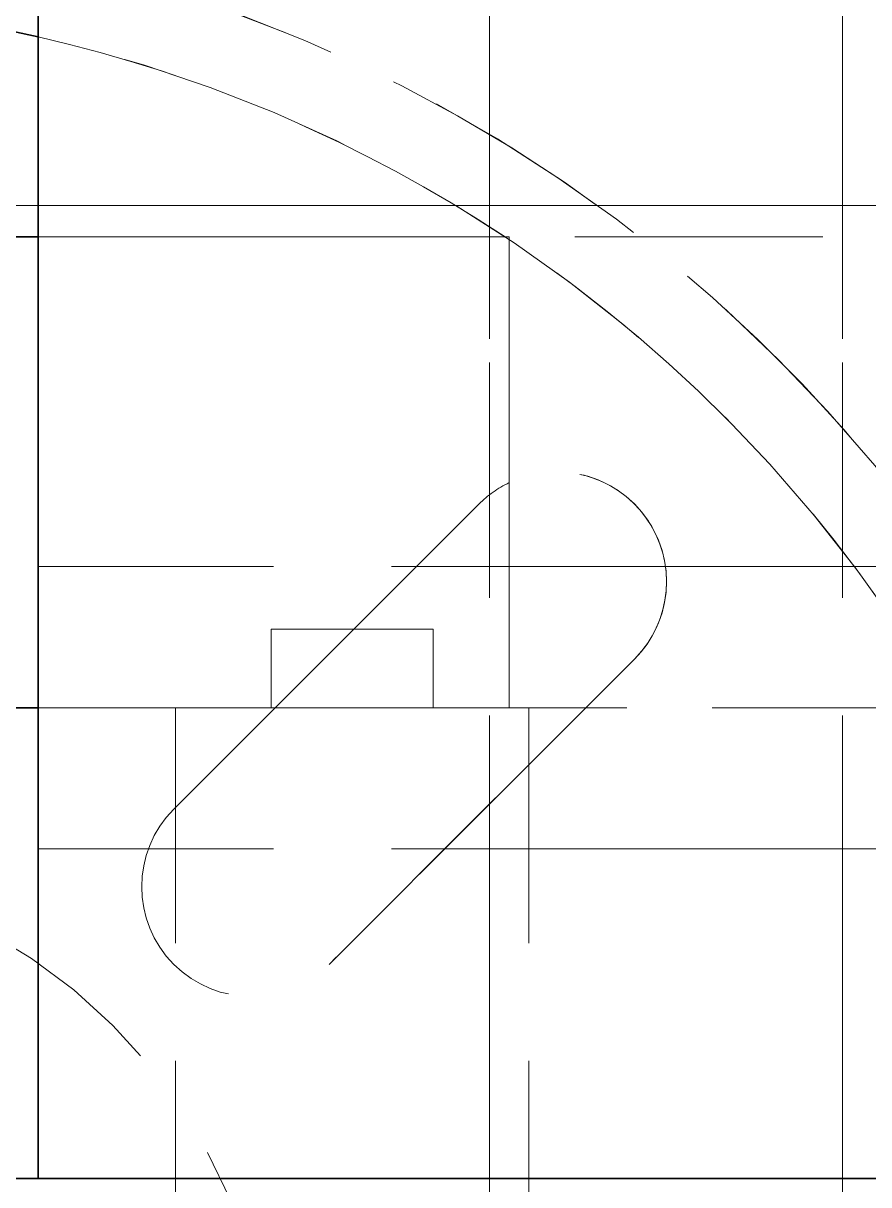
# Model space of a CAD drawing. Header units: millimetres. Extents: x 2054 to 12135, y -1469 to 564.
# Drawn here: x 9389.56 to 9400.33, y 176.07 to 190.87 of the extents above; entities that cross this region are included whole.
import ezdxf

# ---------------------------------------------------------------- set-up
doc = ezdxf.new("R2010")
doc.units = ezdxf.units.MM
doc.linetypes.add('HIDDEN_ISO', pattern=[4.5, 3, -1.5])
doc.layers.add('2D-HIDDEN', color=8, linetype='HIDDEN_ISO', lineweight=18)
doc.layers.add('2D-VISIBLE', color=7, linetype='Continuous', lineweight=35)

msp = doc.modelspace()

# ---------------------------------------------------------------- linework, layer by layer
at = {"layer": '2D-HIDDEN'}
for p, q in [((9389.75, 176.15), (9389.75, 198.85)), ((9389.75, 176.15), (9389.75, 198.85)), ((9389.75, 176.15), (9389.75, 198.85)), ((9395.5, 198.85), (9395.5, 183.95)), ((9395.5, 198.85), (9395.5, 183.95)), ((9395.5, 198.85), (9395.5, 183.95)), ((9395.5, 198.85), (9395.5, 183.95)), ((9400, 198.85), (9400, 183.95)), ((9400, 198.85), (9400, 183.95)), ((9400, 198.85), (9400, 183.95)), ((9400, 198.85), (9400, 183.95)), ((9395.5, 191.05), (9395.5, 176.15)), ((9395.5, 191.05), (9395.5, 176.15)), ((9395.5, 191.05), (9395.5, 176.15)), ((9395.5, 191.05), (9395.5, 176.15)), ((9400, 191.05), (9400, 176.15)), ((9400, 191.05), (9400, 176.15)), ((9400, 191.05), (9400, 176.15)), ((9400, 191.05), (9400, 176.15)), ((9435.15, 188.55), (9369.35, 188.55)), ((9405.75, 188.55), (9374.622, 188.55)), ((9369.75, 188.15), (9434.75, 188.15)), ((9374.088, 188.15), (9405.75, 188.15)), ((9395.7, 188.15), (9385.75, 188.15)), ((9389.75, 188.15), (9395.75, 188.15)), ((9395.7, 188.15), (9395.75, 188.15)), ((9395.75, 188.117), (9395.75, 188.15)), ((9395.75, 182.15), (9395.75, 188.15)), ((9395.75, 185.018), (9395.75, 188.117)), ((9395.75, 182.15), (9395.75, 185.018)), ((9395.367, 184.747), (9391.478, 180.857)), ((9391.478, 180.857), (9395.367, 184.747)), ((9389.75, 183.95), (9389.75, 180.35)), ((9389.75, 183.95), (9389.75, 180.35)), ((9389.75, 183.95), (9389.75, 180.35)), ((9389.75, 183.95), (9389.75, 180.35)), ((9389.75, 183.95), (9405.75, 183.95)), ((9389.75, 183.95), (9405.75, 183.95)), ((9389.75, 183.95), (9405.75, 183.95)), ((9389.75, 183.95), (9405.75, 183.95)), ((9389.75, 183.95), (9389.75, 180.35)), ((9389.75, 183.95), (9389.75, 180.35)), ((9389.75, 183.95), (9389.75, 180.35)), ((9389.75, 183.95), (9389.75, 180.35)), ((9389.75, 183.95), (9405.75, 183.95)), ((9389.75, 183.95), (9405.75, 183.95)), ((9389.75, 183.95), (9405.75, 183.95)), ((9389.75, 183.95), (9405.75, 183.95)), ((9392.719, 183.15), (9392.719, 182.15)), ((9394.781, 183.15), (9392.719, 183.15)), ((9394.781, 183.15), (9394.781, 182.15)), ((9393.457, 178.878), (9397.347, 182.767)), ((9397.347, 182.767), (9396.73, 182.15)), ((9385.75, 182.15), (9392.719, 182.15)), ((9389.75, 182.15), (9405.75, 182.15)), ((9391.5, 182.15), (9391.5, 176.15)), ((9396.73, 182.15), (9393.457, 178.878)), ((9394.781, 182.15), (9395.75, 182.15)), ((9396.73, 182.15), (9395.75, 182.15)), ((9396, 182.15), (9396, 176.15)), ((9401.338, 182.15), (9396.73, 182.15)), ((9389.75, 180.35), (9405.75, 180.35)), ((9389.75, 180.35), (9405.75, 180.35)), ((9389.75, 180.35), (9405.75, 180.35)), ((9389.75, 180.35), (9405.75, 180.35)), ((9389.75, 180.35), (9405.75, 180.35)), ((9389.75, 180.35), (9405.75, 180.35)), ((9389.75, 180.35), (9405.75, 180.35)), ((9389.75, 180.35), (9405.75, 180.35)), ((9395.5, 180.35), (9395.5, 176.15)), ((9395.5, 180.35), (9395.5, 176.15)), ((9395.5, 180.35), (9395.5, 176.15)), ((9395.5, 180.35), (9395.5, 176.15)), ((9400, 180.35), (9400, 176.15)), ((9400, 180.35), (9400, 176.15)), ((9400, 180.35), (9400, 176.15)), ((9400, 180.35), (9400, 176.15)), ((9385.75, 176.15), (9632.75, 176.15)), ((9385.75, 176.15), (9413.75, 176.15)), ((9403.498, 176.15), (9388.396, 176.15)), ((9389.75, 176.15), (9405.75, 176.15)), ((9389.75, 176.15), (9405.75, 176.15)), ((9389.75, 176.15), (9405.75, 176.15)), ((9389.75, 176.15), (9405.75, 176.15)), ((9391.5, 176.15), (9391.5, 170.15)), ((9391.5, 176.15), (9391.5, 170.15)), ((9395.5, 176.15), (9395.5, 170.15)), ((9395.5, 176.15), (9395.5, 170.15)), ((9395.5, 176.15), (9395.5, 170.15)), ((9395.5, 176.15), (9395.5, 170.15)), ((9396, 176.15), (9396, 170.15)), ((9396, 176.15), (9396, 170.15)), ((9400, 176.15), (9400, 170.15)), ((9400, 176.15), (9400, 170.15)), ((9400, 176.15), (9400, 170.15)), ((9400, 176.15), (9400, 170.15))]:
    msp.add_line(p, q, dxfattribs=at)
for points in [[(9397.75, 183.95), (9397.68, 183.95), (9397.609, 183.95), (9397.539, 183.95), (9397.469, 183.95), (9397.398, 183.95), (9397.328, 183.95), (9397.258, 183.95), (9397.188, 183.95), (9397.117, 183.95), (9397.047, 183.95), (9396.977, 183.95), (9396.906, 183.95), (9396.836, 183.95), (9396.766, 183.95), (9396.695, 183.95), (9396.625, 183.95), (9396.555, 183.95), (9396.484, 183.95), (9396.414, 183.95), (9396.344, 183.95), (9396.273, 183.95), (9396.203, 183.95), (9396.133, 183.95), (9396.062, 183.95), (9395.992, 183.95), (9395.922, 183.95), (9395.852, 183.95), (9395.781, 183.95), (9395.711, 183.95), (9395.641, 183.95), (9395.57, 183.95), (9395.5, 183.95)], [(9395.5, 183.95), (9395.641, 183.95), (9395.781, 183.95), (9395.922, 183.95), (9396.062, 183.95), (9396.203, 183.95), (9396.344, 183.95), (9396.484, 183.95), (9396.625, 183.95), (9396.766, 183.95), (9396.906, 183.95), (9397.047, 183.95), (9397.188, 183.95), (9397.328, 183.95), (9397.469, 183.95), (9397.609, 183.95), (9397.75, 183.95), (9397.891, 183.95), (9398.031, 183.95), (9398.172, 183.95), (9398.312, 183.95), (9398.453, 183.95), (9398.594, 183.95), (9398.734, 183.95), (9398.875, 183.95), (9399.016, 183.95), (9399.156, 183.95), (9399.297, 183.95), (9399.438, 183.95), (9399.578, 183.95), (9399.719, 183.95), (9399.859, 183.95), (9400, 183.95)], [(9397.75, 183.95), (9397.68, 183.95), (9397.609, 183.95), (9397.539, 183.95), (9397.469, 183.95), (9397.398, 183.95), (9397.328, 183.95), (9397.258, 183.95), (9397.188, 183.95), (9397.117, 183.95), (9397.047, 183.95), (9396.977, 183.95), (9396.906, 183.95), (9396.836, 183.95), (9396.766, 183.95), (9396.695, 183.95), (9396.625, 183.95), (9396.555, 183.95), (9396.484, 183.95), (9396.414, 183.95), (9396.344, 183.95), (9396.273, 183.95), (9396.203, 183.95), (9396.133, 183.95), (9396.062, 183.95), (9395.992, 183.95), (9395.922, 183.95), (9395.852, 183.95), (9395.781, 183.95), (9395.711, 183.95), (9395.641, 183.95), (9395.57, 183.95), (9395.5, 183.95)], [(9395.5, 183.95), (9395.641, 183.95), (9395.781, 183.95), (9395.922, 183.95), (9396.062, 183.95), (9396.203, 183.95), (9396.344, 183.95), (9396.484, 183.95), (9396.625, 183.95), (9396.766, 183.95), (9396.906, 183.95), (9397.047, 183.95), (9397.188, 183.95), (9397.328, 183.95), (9397.469, 183.95), (9397.609, 183.95), (9397.75, 183.95), (9397.891, 183.95), (9398.031, 183.95), (9398.172, 183.95), (9398.312, 183.95), (9398.453, 183.95), (9398.594, 183.95), (9398.734, 183.95), (9398.875, 183.95), (9399.016, 183.95), (9399.156, 183.95), (9399.297, 183.95), (9399.438, 183.95), (9399.578, 183.95), (9399.719, 183.95), (9399.859, 183.95), (9400, 183.95)], [(9397.75, 183.95), (9397.68, 183.95), (9397.609, 183.95), (9397.539, 183.95), (9397.469, 183.95), (9397.398, 183.95), (9397.328, 183.95), (9397.258, 183.95), (9397.188, 183.95), (9397.117, 183.95), (9397.047, 183.95), (9396.977, 183.95), (9396.906, 183.95), (9396.836, 183.95), (9396.766, 183.95), (9396.695, 183.95), (9396.625, 183.95), (9396.555, 183.95), (9396.484, 183.95), (9396.414, 183.95), (9396.344, 183.95), (9396.273, 183.95), (9396.203, 183.95), (9396.133, 183.95), (9396.062, 183.95), (9395.992, 183.95), (9395.922, 183.95), (9395.852, 183.95), (9395.781, 183.95), (9395.711, 183.95), (9395.641, 183.95), (9395.57, 183.95), (9395.5, 183.95)], [(9395.5, 183.95), (9395.641, 183.95), (9395.781, 183.95), (9395.922, 183.95), (9396.062, 183.95), (9396.203, 183.95), (9396.344, 183.95), (9396.484, 183.95), (9396.625, 183.95), (9396.766, 183.95), (9396.906, 183.95), (9397.047, 183.95), (9397.188, 183.95), (9397.328, 183.95), (9397.469, 183.95), (9397.609, 183.95), (9397.75, 183.95), (9397.891, 183.95), (9398.031, 183.95), (9398.172, 183.95), (9398.312, 183.95), (9398.453, 183.95), (9398.594, 183.95), (9398.734, 183.95), (9398.875, 183.95), (9399.016, 183.95), (9399.156, 183.95), (9399.297, 183.95), (9399.438, 183.95), (9399.578, 183.95), (9399.719, 183.95), (9399.859, 183.95), (9400, 183.95)], [(9397.75, 183.95), (9397.68, 183.95), (9397.609, 183.95), (9397.539, 183.95), (9397.469, 183.95), (9397.398, 183.95), (9397.328, 183.95), (9397.258, 183.95), (9397.188, 183.95), (9397.117, 183.95), (9397.047, 183.95), (9396.977, 183.95), (9396.906, 183.95), (9396.836, 183.95), (9396.766, 183.95), (9396.695, 183.95), (9396.625, 183.95), (9396.555, 183.95), (9396.484, 183.95), (9396.414, 183.95), (9396.344, 183.95), (9396.273, 183.95), (9396.203, 183.95), (9396.133, 183.95), (9396.062, 183.95), (9395.992, 183.95), (9395.922, 183.95), (9395.852, 183.95), (9395.781, 183.95), (9395.711, 183.95), (9395.641, 183.95), (9395.57, 183.95), (9395.5, 183.95)], [(9395.5, 183.95), (9395.641, 183.95), (9395.781, 183.95), (9395.922, 183.95), (9396.062, 183.95), (9396.203, 183.95), (9396.344, 183.95), (9396.484, 183.95), (9396.625, 183.95), (9396.766, 183.95), (9396.906, 183.95), (9397.047, 183.95), (9397.188, 183.95), (9397.328, 183.95), (9397.469, 183.95), (9397.609, 183.95), (9397.75, 183.95), (9397.891, 183.95), (9398.031, 183.95), (9398.172, 183.95), (9398.312, 183.95), (9398.453, 183.95), (9398.594, 183.95), (9398.734, 183.95), (9398.875, 183.95), (9399.016, 183.95), (9399.156, 183.95), (9399.297, 183.95), (9399.438, 183.95), (9399.578, 183.95), (9399.719, 183.95), (9399.859, 183.95), (9400, 183.95)], [(9400, 183.95), (9399.93, 183.95), (9399.859, 183.95), (9399.789, 183.95), (9399.719, 183.95), (9399.648, 183.95), (9399.578, 183.95), (9399.508, 183.95), (9399.438, 183.95), (9399.367, 183.95), (9399.297, 183.95), (9399.227, 183.95), (9399.156, 183.95), (9399.086, 183.95), (9399.016, 183.95), (9398.945, 183.95), (9398.875, 183.95), (9398.805, 183.95), (9398.734, 183.95), (9398.664, 183.95), (9398.594, 183.95), (9398.523, 183.95), (9398.453, 183.95), (9398.383, 183.95), (9398.312, 183.95), (9398.242, 183.95), (9398.172, 183.95), (9398.102, 183.95), (9398.031, 183.95), (9397.961, 183.95), (9397.891, 183.95), (9397.82, 183.95), (9397.75, 183.95)], [(9400, 183.95), (9399.93, 183.95), (9399.859, 183.95), (9399.789, 183.95), (9399.719, 183.95), (9399.648, 183.95), (9399.578, 183.95), (9399.508, 183.95), (9399.438, 183.95), (9399.367, 183.95), (9399.297, 183.95), (9399.227, 183.95), (9399.156, 183.95), (9399.086, 183.95), (9399.016, 183.95), (9398.945, 183.95), (9398.875, 183.95), (9398.805, 183.95), (9398.734, 183.95), (9398.664, 183.95), (9398.594, 183.95), (9398.523, 183.95), (9398.453, 183.95), (9398.383, 183.95), (9398.312, 183.95), (9398.242, 183.95), (9398.172, 183.95), (9398.102, 183.95), (9398.031, 183.95), (9397.961, 183.95), (9397.891, 183.95), (9397.82, 183.95), (9397.75, 183.95)], [(9400, 183.95), (9399.93, 183.95), (9399.859, 183.95), (9399.789, 183.95), (9399.719, 183.95), (9399.648, 183.95), (9399.578, 183.95), (9399.508, 183.95), (9399.438, 183.95), (9399.367, 183.95), (9399.297, 183.95), (9399.227, 183.95), (9399.156, 183.95), (9399.086, 183.95), (9399.016, 183.95), (9398.945, 183.95), (9398.875, 183.95), (9398.805, 183.95), (9398.734, 183.95), (9398.664, 183.95), (9398.594, 183.95), (9398.523, 183.95), (9398.453, 183.95), (9398.383, 183.95), (9398.312, 183.95), (9398.242, 183.95), (9398.172, 183.95), (9398.102, 183.95), (9398.031, 183.95), (9397.961, 183.95), (9397.891, 183.95), (9397.82, 183.95), (9397.75, 183.95)], [(9400, 183.95), (9399.93, 183.95), (9399.859, 183.95), (9399.789, 183.95), (9399.719, 183.95), (9399.648, 183.95), (9399.578, 183.95), (9399.508, 183.95), (9399.438, 183.95), (9399.367, 183.95), (9399.297, 183.95), (9399.227, 183.95), (9399.156, 183.95), (9399.086, 183.95), (9399.016, 183.95), (9398.945, 183.95), (9398.875, 183.95), (9398.805, 183.95), (9398.734, 183.95), (9398.664, 183.95), (9398.594, 183.95), (9398.523, 183.95), (9398.453, 183.95), (9398.383, 183.95), (9398.312, 183.95), (9398.242, 183.95), (9398.172, 183.95), (9398.102, 183.95), (9398.031, 183.95), (9397.961, 183.95), (9397.891, 183.95), (9397.82, 183.95), (9397.75, 183.95)], [(9392.719, 183.15), (9392.751, 183.15), (9392.784, 183.15), (9392.816, 183.15), (9392.848, 183.15), (9392.88, 183.15), (9392.912, 183.15), (9392.945, 183.15), (9392.977, 183.15), (9393.009, 183.15), (9393.041, 183.15), (9393.074, 183.15), (9393.106, 183.15), (9393.138, 183.15), (9393.17, 183.15), (9393.202, 183.15), (9393.235, 183.15), (9393.267, 183.15), (9393.299, 183.15), (9393.331, 183.15), (9393.363, 183.15), (9393.396, 183.15), (9393.428, 183.15), (9393.46, 183.15), (9393.492, 183.15), (9393.525, 183.15), (9393.557, 183.15), (9393.589, 183.15), (9393.621, 183.15), (9393.653, 183.15), (9393.686, 183.15), (9393.718, 183.15), (9393.75, 183.15)], [(9393.75, 183.15), (9393.782, 183.15), (9393.814, 183.15), (9393.847, 183.15), (9393.879, 183.15), (9393.911, 183.15), (9393.943, 183.15), (9393.975, 183.15), (9394.008, 183.15), (9394.04, 183.15), (9394.072, 183.15), (9394.104, 183.15), (9394.137, 183.15), (9394.169, 183.15), (9394.201, 183.15), (9394.233, 183.15), (9394.265, 183.15), (9394.298, 183.15), (9394.33, 183.15), (9394.362, 183.15), (9394.394, 183.15), (9394.426, 183.15), (9394.459, 183.15), (9394.491, 183.15), (9394.523, 183.15), (9394.555, 183.15), (9394.588, 183.15), (9394.62, 183.15), (9394.652, 183.15), (9394.684, 183.15), (9394.716, 183.15), (9394.749, 183.15), (9394.781, 183.15)], [(9392.719, 182.15), (9392.681, 182.15), (9392.643, 182.15), (9392.605, 182.15), (9392.567, 182.15), (9392.529, 182.15), (9392.491, 182.15), (9392.453, 182.15), (9392.414, 182.15), (9392.376, 182.15), (9392.338, 182.15), (9392.3, 182.15), (9392.262, 182.15), (9392.224, 182.15), (9392.186, 182.15), (9392.148, 182.15), (9392.11, 182.15), (9392.072, 182.15), (9392.033, 182.15), (9391.995, 182.15), (9391.957, 182.15), (9391.919, 182.15), (9391.881, 182.15), (9391.843, 182.15), (9391.805, 182.15), (9391.767, 182.15), (9391.729, 182.15), (9391.691, 182.15), (9391.652, 182.15), (9391.614, 182.15), (9391.576, 182.15), (9391.538, 182.15), (9391.5, 182.15)], [(9391.5, 182.15), (9391.641, 182.15), (9391.781, 182.15), (9391.922, 182.15), (9392.062, 182.15), (9392.203, 182.15), (9392.344, 182.15), (9392.484, 182.15), (9392.625, 182.15), (9392.766, 182.15), (9392.906, 182.15), (9393.047, 182.15), (9393.188, 182.15), (9393.328, 182.15), (9393.469, 182.15), (9393.609, 182.15), (9393.75, 182.15), (9393.891, 182.15), (9394.031, 182.15), (9394.172, 182.15), (9394.312, 182.15), (9394.453, 182.15), (9394.594, 182.15), (9394.734, 182.15), (9394.875, 182.15), (9395.016, 182.15), (9395.156, 182.15), (9395.297, 182.15), (9395.438, 182.15), (9395.578, 182.15), (9395.719, 182.15), (9395.859, 182.15), (9396, 182.15)], [(9396, 182.15), (9395.962, 182.15), (9395.924, 182.15), (9395.886, 182.15), (9395.848, 182.15), (9395.809, 182.15), (9395.771, 182.15), (9395.733, 182.15), (9395.695, 182.15), (9395.657, 182.15), (9395.619, 182.15), (9395.581, 182.15), (9395.543, 182.15), (9395.505, 182.15), (9395.467, 182.15), (9395.428, 182.15), (9395.39, 182.15), (9395.352, 182.15), (9395.314, 182.15), (9395.276, 182.15), (9395.238, 182.15), (9395.2, 182.15), (9395.162, 182.15), (9395.124, 182.15), (9395.086, 182.15), (9395.047, 182.15), (9395.009, 182.15), (9394.971, 182.15), (9394.933, 182.15), (9394.895, 182.15), (9394.857, 182.15), (9394.819, 182.15), (9394.781, 182.15)], [(9397.75, 180.35), (9397.68, 180.35), (9397.609, 180.35), (9397.539, 180.35), (9397.469, 180.35), (9397.398, 180.35), (9397.328, 180.35), (9397.258, 180.35), (9397.188, 180.35), (9397.117, 180.35), (9397.047, 180.35), (9396.977, 180.35), (9396.906, 180.35), (9396.836, 180.35), (9396.766, 180.35), (9396.695, 180.35), (9396.625, 180.35), (9396.555, 180.35), (9396.484, 180.35), (9396.414, 180.35), (9396.344, 180.35), (9396.273, 180.35), (9396.203, 180.35), (9396.133, 180.35), (9396.062, 180.35), (9395.992, 180.35), (9395.922, 180.35), (9395.852, 180.35), (9395.781, 180.35), (9395.711, 180.35), (9395.641, 180.35), (9395.57, 180.35), (9395.5, 180.35)], [(9395.5, 180.35), (9395.641, 180.35), (9395.781, 180.35), (9395.922, 180.35), (9396.062, 180.35), (9396.203, 180.35), (9396.344, 180.35), (9396.484, 180.35), (9396.625, 180.35), (9396.766, 180.35), (9396.906, 180.35), (9397.047, 180.35), (9397.188, 180.35), (9397.328, 180.35), (9397.469, 180.35), (9397.609, 180.35), (9397.75, 180.35), (9397.891, 180.35), (9398.031, 180.35), (9398.172, 180.35), (9398.312, 180.35), (9398.453, 180.35), (9398.594, 180.35), (9398.734, 180.35), (9398.875, 180.35), (9399.016, 180.35), (9399.156, 180.35), (9399.297, 180.35), (9399.438, 180.35), (9399.578, 180.35), (9399.719, 180.35), (9399.859, 180.35), (9400, 180.35)], [(9397.75, 180.35), (9397.68, 180.35), (9397.609, 180.35), (9397.539, 180.35), (9397.469, 180.35), (9397.398, 180.35), (9397.328, 180.35), (9397.258, 180.35), (9397.188, 180.35), (9397.117, 180.35), (9397.047, 180.35), (9396.977, 180.35), (9396.906, 180.35), (9396.836, 180.35), (9396.766, 180.35), (9396.695, 180.35), (9396.625, 180.35), (9396.555, 180.35), (9396.484, 180.35), (9396.414, 180.35), (9396.344, 180.35), (9396.273, 180.35), (9396.203, 180.35), (9396.133, 180.35), (9396.062, 180.35), (9395.992, 180.35), (9395.922, 180.35), (9395.852, 180.35), (9395.781, 180.35), (9395.711, 180.35), (9395.641, 180.35), (9395.57, 180.35), (9395.5, 180.35)], [(9395.5, 180.35), (9395.641, 180.35), (9395.781, 180.35), (9395.922, 180.35), (9396.062, 180.35), (9396.203, 180.35), (9396.344, 180.35), (9396.484, 180.35), (9396.625, 180.35), (9396.766, 180.35), (9396.906, 180.35), (9397.047, 180.35), (9397.188, 180.35), (9397.328, 180.35), (9397.469, 180.35), (9397.609, 180.35), (9397.75, 180.35), (9397.891, 180.35), (9398.031, 180.35), (9398.172, 180.35), (9398.312, 180.35), (9398.453, 180.35), (9398.594, 180.35), (9398.734, 180.35), (9398.875, 180.35), (9399.016, 180.35), (9399.156, 180.35), (9399.297, 180.35), (9399.438, 180.35), (9399.578, 180.35), (9399.719, 180.35), (9399.859, 180.35), (9400, 180.35)], [(9397.75, 180.35), (9397.68, 180.35), (9397.609, 180.35), (9397.539, 180.35), (9397.469, 180.35), (9397.398, 180.35), (9397.328, 180.35), (9397.258, 180.35), (9397.188, 180.35), (9397.117, 180.35), (9397.047, 180.35), (9396.977, 180.35), (9396.906, 180.35), (9396.836, 180.35), (9396.766, 180.35), (9396.695, 180.35), (9396.625, 180.35), (9396.555, 180.35), (9396.484, 180.35), (9396.414, 180.35), (9396.344, 180.35), (9396.273, 180.35), (9396.203, 180.35), (9396.133, 180.35), (9396.062, 180.35), (9395.992, 180.35), (9395.922, 180.35), (9395.852, 180.35), (9395.781, 180.35), (9395.711, 180.35), (9395.641, 180.35), (9395.57, 180.35), (9395.5, 180.35)], [(9395.5, 180.35), (9395.641, 180.35), (9395.781, 180.35), (9395.922, 180.35), (9396.062, 180.35), (9396.203, 180.35), (9396.344, 180.35), (9396.484, 180.35), (9396.625, 180.35), (9396.766, 180.35), (9396.906, 180.35), (9397.047, 180.35), (9397.188, 180.35), (9397.328, 180.35), (9397.469, 180.35), (9397.609, 180.35), (9397.75, 180.35), (9397.891, 180.35), (9398.031, 180.35), (9398.172, 180.35), (9398.312, 180.35), (9398.453, 180.35), (9398.594, 180.35), (9398.734, 180.35), (9398.875, 180.35), (9399.016, 180.35), (9399.156, 180.35), (9399.297, 180.35), (9399.438, 180.35), (9399.578, 180.35), (9399.719, 180.35), (9399.859, 180.35), (9400, 180.35)], [(9397.75, 180.35), (9397.68, 180.35), (9397.609, 180.35), (9397.539, 180.35), (9397.469, 180.35), (9397.398, 180.35), (9397.328, 180.35), (9397.258, 180.35), (9397.188, 180.35), (9397.117, 180.35), (9397.047, 180.35), (9396.977, 180.35), (9396.906, 180.35), (9396.836, 180.35), (9396.766, 180.35), (9396.695, 180.35), (9396.625, 180.35), (9396.555, 180.35), (9396.484, 180.35), (9396.414, 180.35), (9396.344, 180.35), (9396.273, 180.35), (9396.203, 180.35), (9396.133, 180.35), (9396.062, 180.35), (9395.992, 180.35), (9395.922, 180.35), (9395.852, 180.35), (9395.781, 180.35), (9395.711, 180.35), (9395.641, 180.35), (9395.57, 180.35), (9395.5, 180.35)], [(9395.5, 180.35), (9395.641, 180.35), (9395.781, 180.35), (9395.922, 180.35), (9396.062, 180.35), (9396.203, 180.35), (9396.344, 180.35), (9396.484, 180.35), (9396.625, 180.35), (9396.766, 180.35), (9396.906, 180.35), (9397.047, 180.35), (9397.188, 180.35), (9397.328, 180.35), (9397.469, 180.35), (9397.609, 180.35), (9397.75, 180.35), (9397.891, 180.35), (9398.031, 180.35), (9398.172, 180.35), (9398.312, 180.35), (9398.453, 180.35), (9398.594, 180.35), (9398.734, 180.35), (9398.875, 180.35), (9399.016, 180.35), (9399.156, 180.35), (9399.297, 180.35), (9399.438, 180.35), (9399.578, 180.35), (9399.719, 180.35), (9399.859, 180.35), (9400, 180.35)], [(9400, 180.35), (9399.93, 180.35), (9399.859, 180.35), (9399.789, 180.35), (9399.719, 180.35), (9399.648, 180.35), (9399.578, 180.35), (9399.508, 180.35), (9399.438, 180.35), (9399.367, 180.35), (9399.297, 180.35), (9399.227, 180.35), (9399.156, 180.35), (9399.086, 180.35), (9399.016, 180.35), (9398.945, 180.35), (9398.875, 180.35), (9398.805, 180.35), (9398.734, 180.35), (9398.664, 180.35), (9398.594, 180.35), (9398.523, 180.35), (9398.453, 180.35), (9398.383, 180.35), (9398.312, 180.35), (9398.242, 180.35), (9398.172, 180.35), (9398.102, 180.35), (9398.031, 180.35), (9397.961, 180.35), (9397.891, 180.35), (9397.82, 180.35), (9397.75, 180.35)], [(9400, 180.35), (9399.93, 180.35), (9399.859, 180.35), (9399.789, 180.35), (9399.719, 180.35), (9399.648, 180.35), (9399.578, 180.35), (9399.508, 180.35), (9399.438, 180.35), (9399.367, 180.35), (9399.297, 180.35), (9399.227, 180.35), (9399.156, 180.35), (9399.086, 180.35), (9399.016, 180.35), (9398.945, 180.35), (9398.875, 180.35), (9398.805, 180.35), (9398.734, 180.35), (9398.664, 180.35), (9398.594, 180.35), (9398.523, 180.35), (9398.453, 180.35), (9398.383, 180.35), (9398.312, 180.35), (9398.242, 180.35), (9398.172, 180.35), (9398.102, 180.35), (9398.031, 180.35), (9397.961, 180.35), (9397.891, 180.35), (9397.82, 180.35), (9397.75, 180.35)], [(9400, 180.35), (9399.93, 180.35), (9399.859, 180.35), (9399.789, 180.35), (9399.719, 180.35), (9399.648, 180.35), (9399.578, 180.35), (9399.508, 180.35), (9399.438, 180.35), (9399.367, 180.35), (9399.297, 180.35), (9399.227, 180.35), (9399.156, 180.35), (9399.086, 180.35), (9399.016, 180.35), (9398.945, 180.35), (9398.875, 180.35), (9398.805, 180.35), (9398.734, 180.35), (9398.664, 180.35), (9398.594, 180.35), (9398.523, 180.35), (9398.453, 180.35), (9398.383, 180.35), (9398.312, 180.35), (9398.242, 180.35), (9398.172, 180.35), (9398.102, 180.35), (9398.031, 180.35), (9397.961, 180.35), (9397.891, 180.35), (9397.82, 180.35), (9397.75, 180.35)], [(9400, 180.35), (9399.93, 180.35), (9399.859, 180.35), (9399.789, 180.35), (9399.719, 180.35), (9399.648, 180.35), (9399.578, 180.35), (9399.508, 180.35), (9399.438, 180.35), (9399.367, 180.35), (9399.297, 180.35), (9399.227, 180.35), (9399.156, 180.35), (9399.086, 180.35), (9399.016, 180.35), (9398.945, 180.35), (9398.875, 180.35), (9398.805, 180.35), (9398.734, 180.35), (9398.664, 180.35), (9398.594, 180.35), (9398.523, 180.35), (9398.453, 180.35), (9398.383, 180.35), (9398.312, 180.35), (9398.242, 180.35), (9398.172, 180.35), (9398.102, 180.35), (9398.031, 180.35), (9397.961, 180.35), (9397.891, 180.35), (9397.82, 180.35), (9397.75, 180.35)], [(9393.75, 176.15), (9393.68, 176.15), (9393.609, 176.15), (9393.539, 176.15), (9393.469, 176.15), (9393.398, 176.15), (9393.328, 176.15), (9393.258, 176.15), (9393.188, 176.15), (9393.117, 176.15), (9393.047, 176.15), (9392.977, 176.15), (9392.906, 176.15), (9392.836, 176.15), (9392.766, 176.15), (9392.695, 176.15), (9392.625, 176.15), (9392.555, 176.15), (9392.484, 176.15), (9392.414, 176.15), (9392.344, 176.15), (9392.273, 176.15), (9392.203, 176.15), (9392.133, 176.15), (9392.062, 176.15), (9391.992, 176.15), (9391.922, 176.15), (9391.852, 176.15), (9391.781, 176.15), (9391.711, 176.15), (9391.641, 176.15), (9391.57, 176.15), (9391.5, 176.15)], [(9391.5, 176.15), (9391.641, 176.15), (9391.781, 176.15), (9391.922, 176.15), (9392.062, 176.15), (9392.203, 176.15), (9392.344, 176.15), (9392.484, 176.15), (9392.625, 176.15), (9392.766, 176.15), (9392.906, 176.15), (9393.047, 176.15), (9393.188, 176.15), (9393.328, 176.15), (9393.469, 176.15), (9393.609, 176.15), (9393.75, 176.15), (9393.891, 176.15), (9394.031, 176.15), (9394.172, 176.15), (9394.312, 176.15), (9394.453, 176.15), (9394.594, 176.15), (9394.734, 176.15), (9394.875, 176.15), (9395.016, 176.15), (9395.156, 176.15), (9395.297, 176.15), (9395.438, 176.15), (9395.578, 176.15), (9395.719, 176.15), (9395.859, 176.15), (9396, 176.15)], [(9393.75, 176.15), (9393.68, 176.15), (9393.609, 176.15), (9393.539, 176.15), (9393.469, 176.15), (9393.398, 176.15), (9393.328, 176.15), (9393.258, 176.15), (9393.188, 176.15), (9393.117, 176.15), (9393.047, 176.15), (9392.977, 176.15), (9392.906, 176.15), (9392.836, 176.15), (9392.766, 176.15), (9392.695, 176.15), (9392.625, 176.15), (9392.555, 176.15), (9392.484, 176.15), (9392.414, 176.15), (9392.344, 176.15), (9392.273, 176.15), (9392.203, 176.15), (9392.133, 176.15), (9392.062, 176.15), (9391.992, 176.15), (9391.922, 176.15), (9391.852, 176.15), (9391.781, 176.15), (9391.711, 176.15), (9391.641, 176.15), (9391.57, 176.15), (9391.5, 176.15)], [(9391.5, 176.15), (9391.641, 176.15), (9391.781, 176.15), (9391.922, 176.15), (9392.062, 176.15), (9392.203, 176.15), (9392.344, 176.15), (9392.484, 176.15), (9392.625, 176.15), (9392.766, 176.15), (9392.906, 176.15), (9393.047, 176.15), (9393.188, 176.15), (9393.328, 176.15), (9393.469, 176.15), (9393.609, 176.15), (9393.75, 176.15), (9393.891, 176.15), (9394.031, 176.15), (9394.172, 176.15), (9394.312, 176.15), (9394.453, 176.15), (9394.594, 176.15), (9394.734, 176.15), (9394.875, 176.15), (9395.016, 176.15), (9395.156, 176.15), (9395.297, 176.15), (9395.438, 176.15), (9395.578, 176.15), (9395.719, 176.15), (9395.859, 176.15), (9396, 176.15)], [(9393.75, 176.15), (9393.68, 176.15), (9393.609, 176.15), (9393.539, 176.15), (9393.469, 176.15), (9393.398, 176.15), (9393.328, 176.15), (9393.258, 176.15), (9393.188, 176.15), (9393.117, 176.15), (9393.047, 176.15), (9392.977, 176.15), (9392.906, 176.15), (9392.836, 176.15), (9392.766, 176.15), (9392.695, 176.15), (9392.625, 176.15), (9392.555, 176.15), (9392.484, 176.15), (9392.414, 176.15), (9392.344, 176.15), (9392.273, 176.15), (9392.203, 176.15), (9392.133, 176.15), (9392.062, 176.15), (9391.992, 176.15), (9391.922, 176.15), (9391.852, 176.15), (9391.781, 176.15), (9391.711, 176.15), (9391.641, 176.15), (9391.57, 176.15), (9391.5, 176.15)], [(9391.5, 176.15), (9391.641, 176.15), (9391.781, 176.15), (9391.922, 176.15), (9392.062, 176.15), (9392.203, 176.15), (9392.344, 176.15), (9392.484, 176.15), (9392.625, 176.15), (9392.766, 176.15), (9392.906, 176.15), (9393.047, 176.15), (9393.188, 176.15), (9393.328, 176.15), (9393.469, 176.15), (9393.609, 176.15), (9393.75, 176.15), (9393.891, 176.15), (9394.031, 176.15), (9394.172, 176.15), (9394.312, 176.15), (9394.453, 176.15), (9394.594, 176.15), (9394.734, 176.15), (9394.875, 176.15), (9395.016, 176.15), (9395.156, 176.15), (9395.297, 176.15), (9395.438, 176.15), (9395.578, 176.15), (9395.719, 176.15), (9395.859, 176.15), (9396, 176.15)], [(9396, 176.15), (9395.93, 176.15), (9395.859, 176.15), (9395.789, 176.15), (9395.719, 176.15), (9395.648, 176.15), (9395.578, 176.15), (9395.508, 176.15), (9395.438, 176.15), (9395.367, 176.15), (9395.297, 176.15), (9395.227, 176.15), (9395.156, 176.15), (9395.086, 176.15), (9395.016, 176.15), (9394.945, 176.15), (9394.875, 176.15), (9394.805, 176.15), (9394.734, 176.15), (9394.664, 176.15), (9394.594, 176.15), (9394.523, 176.15), (9394.453, 176.15), (9394.383, 176.15), (9394.312, 176.15), (9394.242, 176.15), (9394.172, 176.15), (9394.102, 176.15), (9394.031, 176.15), (9393.961, 176.15), (9393.891, 176.15), (9393.82, 176.15), (9393.75, 176.15)], [(9396, 176.15), (9395.93, 176.15), (9395.859, 176.15), (9395.789, 176.15), (9395.719, 176.15), (9395.648, 176.15), (9395.578, 176.15), (9395.508, 176.15), (9395.438, 176.15), (9395.367, 176.15), (9395.297, 176.15), (9395.227, 176.15), (9395.156, 176.15), (9395.086, 176.15), (9395.016, 176.15), (9394.945, 176.15), (9394.875, 176.15), (9394.805, 176.15), (9394.734, 176.15), (9394.664, 176.15), (9394.594, 176.15), (9394.523, 176.15), (9394.453, 176.15), (9394.383, 176.15), (9394.312, 176.15), (9394.242, 176.15), (9394.172, 176.15), (9394.102, 176.15), (9394.031, 176.15), (9393.961, 176.15), (9393.891, 176.15), (9393.82, 176.15), (9393.75, 176.15)], [(9396, 176.15), (9395.93, 176.15), (9395.859, 176.15), (9395.789, 176.15), (9395.719, 176.15), (9395.648, 176.15), (9395.578, 176.15), (9395.508, 176.15), (9395.438, 176.15), (9395.367, 176.15), (9395.297, 176.15), (9395.227, 176.15), (9395.156, 176.15), (9395.086, 176.15), (9395.016, 176.15), (9394.945, 176.15), (9394.875, 176.15), (9394.805, 176.15), (9394.734, 176.15), (9394.664, 176.15), (9394.594, 176.15), (9394.523, 176.15), (9394.453, 176.15), (9394.383, 176.15), (9394.312, 176.15), (9394.242, 176.15), (9394.172, 176.15), (9394.102, 176.15), (9394.031, 176.15), (9393.961, 176.15), (9393.891, 176.15), (9393.82, 176.15), (9393.75, 176.15)], [(9397.75, 176.15), (9397.68, 176.15), (9397.609, 176.15), (9397.539, 176.15), (9397.469, 176.15), (9397.398, 176.15), (9397.328, 176.15), (9397.258, 176.15), (9397.188, 176.15), (9397.117, 176.15), (9397.047, 176.15), (9396.977, 176.15), (9396.906, 176.15), (9396.836, 176.15), (9396.766, 176.15), (9396.695, 176.15), (9396.625, 176.15), (9396.555, 176.15), (9396.484, 176.15), (9396.414, 176.15), (9396.344, 176.15), (9396.273, 176.15), (9396.203, 176.15), (9396.133, 176.15), (9396.062, 176.15), (9395.992, 176.15), (9395.922, 176.15), (9395.852, 176.15), (9395.781, 176.15), (9395.711, 176.15), (9395.641, 176.15), (9395.57, 176.15), (9395.5, 176.15)], [(9395.5, 176.15), (9395.641, 176.15), (9395.781, 176.15), (9395.922, 176.15), (9396.062, 176.15), (9396.203, 176.15), (9396.344, 176.15), (9396.484, 176.15), (9396.625, 176.15), (9396.766, 176.15), (9396.906, 176.15), (9397.047, 176.15), (9397.188, 176.15), (9397.328, 176.15), (9397.469, 176.15), (9397.609, 176.15), (9397.75, 176.15), (9397.891, 176.15), (9398.031, 176.15), (9398.172, 176.15), (9398.312, 176.15), (9398.453, 176.15), (9398.594, 176.15), (9398.734, 176.15), (9398.875, 176.15), (9399.016, 176.15), (9399.156, 176.15), (9399.297, 176.15), (9399.438, 176.15), (9399.578, 176.15), (9399.719, 176.15), (9399.859, 176.15), (9400, 176.15)], [(9397.75, 176.15), (9397.68, 176.15), (9397.609, 176.15), (9397.539, 176.15), (9397.469, 176.15), (9397.398, 176.15), (9397.328, 176.15), (9397.258, 176.15), (9397.188, 176.15), (9397.117, 176.15), (9397.047, 176.15), (9396.977, 176.15), (9396.906, 176.15), (9396.836, 176.15), (9396.766, 176.15), (9396.695, 176.15), (9396.625, 176.15), (9396.555, 176.15), (9396.484, 176.15), (9396.414, 176.15), (9396.344, 176.15), (9396.273, 176.15), (9396.203, 176.15), (9396.133, 176.15), (9396.062, 176.15), (9395.992, 176.15), (9395.922, 176.15), (9395.852, 176.15), (9395.781, 176.15), (9395.711, 176.15), (9395.641, 176.15), (9395.57, 176.15), (9395.5, 176.15)], [(9395.5, 176.15), (9395.641, 176.15), (9395.781, 176.15), (9395.922, 176.15), (9396.062, 176.15), (9396.203, 176.15), (9396.344, 176.15), (9396.484, 176.15), (9396.625, 176.15), (9396.766, 176.15), (9396.906, 176.15), (9397.047, 176.15), (9397.188, 176.15), (9397.328, 176.15), (9397.469, 176.15), (9397.609, 176.15), (9397.75, 176.15), (9397.891, 176.15), (9398.031, 176.15), (9398.172, 176.15), (9398.312, 176.15), (9398.453, 176.15), (9398.594, 176.15), (9398.734, 176.15), (9398.875, 176.15), (9399.016, 176.15), (9399.156, 176.15), (9399.297, 176.15), (9399.438, 176.15), (9399.578, 176.15), (9399.719, 176.15), (9399.859, 176.15), (9400, 176.15)], [(9397.75, 176.15), (9397.68, 176.15), (9397.609, 176.15), (9397.539, 176.15), (9397.469, 176.15), (9397.398, 176.15), (9397.328, 176.15), (9397.258, 176.15), (9397.188, 176.15), (9397.117, 176.15), (9397.047, 176.15), (9396.977, 176.15), (9396.906, 176.15), (9396.836, 176.15), (9396.766, 176.15), (9396.695, 176.15), (9396.625, 176.15), (9396.555, 176.15), (9396.484, 176.15), (9396.414, 176.15), (9396.344, 176.15), (9396.273, 176.15), (9396.203, 176.15), (9396.133, 176.15), (9396.062, 176.15), (9395.992, 176.15), (9395.922, 176.15), (9395.852, 176.15), (9395.781, 176.15), (9395.711, 176.15), (9395.641, 176.15), (9395.57, 176.15), (9395.5, 176.15)], [(9395.5, 176.15), (9395.641, 176.15), (9395.781, 176.15), (9395.922, 176.15), (9396.062, 176.15), (9396.203, 176.15), (9396.344, 176.15), (9396.484, 176.15), (9396.625, 176.15), (9396.766, 176.15), (9396.906, 176.15), (9397.047, 176.15), (9397.188, 176.15), (9397.328, 176.15), (9397.469, 176.15), (9397.609, 176.15), (9397.75, 176.15), (9397.891, 176.15), (9398.031, 176.15), (9398.172, 176.15), (9398.312, 176.15), (9398.453, 176.15), (9398.594, 176.15), (9398.734, 176.15), (9398.875, 176.15), (9399.016, 176.15), (9399.156, 176.15), (9399.297, 176.15), (9399.438, 176.15), (9399.578, 176.15), (9399.719, 176.15), (9399.859, 176.15), (9400, 176.15)], [(9397.75, 176.15), (9397.68, 176.15), (9397.609, 176.15), (9397.539, 176.15), (9397.469, 176.15), (9397.398, 176.15), (9397.328, 176.15), (9397.258, 176.15), (9397.188, 176.15), (9397.117, 176.15), (9397.047, 176.15), (9396.977, 176.15), (9396.906, 176.15), (9396.836, 176.15), (9396.766, 176.15), (9396.695, 176.15), (9396.625, 176.15), (9396.555, 176.15), (9396.484, 176.15), (9396.414, 176.15), (9396.344, 176.15), (9396.273, 176.15), (9396.203, 176.15), (9396.133, 176.15), (9396.062, 176.15), (9395.992, 176.15), (9395.922, 176.15), (9395.852, 176.15), (9395.781, 176.15), (9395.711, 176.15), (9395.641, 176.15), (9395.57, 176.15), (9395.5, 176.15)], [(9395.5, 176.15), (9395.641, 176.15), (9395.781, 176.15), (9395.922, 176.15), (9396.062, 176.15), (9396.203, 176.15), (9396.344, 176.15), (9396.484, 176.15), (9396.625, 176.15), (9396.766, 176.15), (9396.906, 176.15), (9397.047, 176.15), (9397.188, 176.15), (9397.328, 176.15), (9397.469, 176.15), (9397.609, 176.15), (9397.75, 176.15), (9397.891, 176.15), (9398.031, 176.15), (9398.172, 176.15), (9398.312, 176.15), (9398.453, 176.15), (9398.594, 176.15), (9398.734, 176.15), (9398.875, 176.15), (9399.016, 176.15), (9399.156, 176.15), (9399.297, 176.15), (9399.438, 176.15), (9399.578, 176.15), (9399.719, 176.15), (9399.859, 176.15), (9400, 176.15)], [(9397.75, 176.15), (9397.68, 176.15), (9397.609, 176.15), (9397.539, 176.15), (9397.469, 176.15), (9397.398, 176.15), (9397.328, 176.15), (9397.258, 176.15), (9397.188, 176.15), (9397.117, 176.15), (9397.047, 176.15), (9396.977, 176.15), (9396.906, 176.15), (9396.836, 176.15), (9396.766, 176.15), (9396.695, 176.15), (9396.625, 176.15), (9396.555, 176.15), (9396.484, 176.15), (9396.414, 176.15), (9396.344, 176.15), (9396.273, 176.15), (9396.203, 176.15), (9396.133, 176.15), (9396.062, 176.15), (9395.992, 176.15), (9395.922, 176.15), (9395.852, 176.15), (9395.781, 176.15), (9395.711, 176.15), (9395.641, 176.15), (9395.57, 176.15), (9395.5, 176.15)], [(9395.5, 176.15), (9395.641, 176.15), (9395.781, 176.15), (9395.922, 176.15), (9396.062, 176.15), (9396.203, 176.15), (9396.344, 176.15), (9396.484, 176.15), (9396.625, 176.15), (9396.766, 176.15), (9396.906, 176.15), (9397.047, 176.15), (9397.188, 176.15), (9397.328, 176.15), (9397.469, 176.15), (9397.609, 176.15), (9397.75, 176.15), (9397.891, 176.15), (9398.031, 176.15), (9398.172, 176.15), (9398.312, 176.15), (9398.453, 176.15), (9398.594, 176.15), (9398.734, 176.15), (9398.875, 176.15), (9399.016, 176.15), (9399.156, 176.15), (9399.297, 176.15), (9399.438, 176.15), (9399.578, 176.15), (9399.719, 176.15), (9399.859, 176.15), (9400, 176.15)], [(9397.75, 176.15), (9397.68, 176.15), (9397.609, 176.15), (9397.539, 176.15), (9397.469, 176.15), (9397.398, 176.15), (9397.328, 176.15), (9397.258, 176.15), (9397.188, 176.15), (9397.117, 176.15), (9397.047, 176.15), (9396.977, 176.15), (9396.906, 176.15), (9396.836, 176.15), (9396.766, 176.15), (9396.695, 176.15), (9396.625, 176.15), (9396.555, 176.15), (9396.484, 176.15), (9396.414, 176.15), (9396.344, 176.15), (9396.273, 176.15), (9396.203, 176.15), (9396.133, 176.15), (9396.062, 176.15), (9395.992, 176.15), (9395.922, 176.15), (9395.852, 176.15), (9395.781, 176.15), (9395.711, 176.15), (9395.641, 176.15), (9395.57, 176.15), (9395.5, 176.15)], [(9395.5, 176.15), (9395.641, 176.15), (9395.781, 176.15), (9395.922, 176.15), (9396.062, 176.15), (9396.203, 176.15), (9396.344, 176.15), (9396.484, 176.15), (9396.625, 176.15), (9396.766, 176.15), (9396.906, 176.15), (9397.047, 176.15), (9397.188, 176.15), (9397.328, 176.15), (9397.469, 176.15), (9397.609, 176.15), (9397.75, 176.15), (9397.891, 176.15), (9398.031, 176.15), (9398.172, 176.15), (9398.312, 176.15), (9398.453, 176.15), (9398.594, 176.15), (9398.734, 176.15), (9398.875, 176.15), (9399.016, 176.15), (9399.156, 176.15), (9399.297, 176.15), (9399.438, 176.15), (9399.578, 176.15), (9399.719, 176.15), (9399.859, 176.15), (9400, 176.15)], [(9397.75, 176.15), (9397.68, 176.15), (9397.609, 176.15), (9397.539, 176.15), (9397.469, 176.15), (9397.398, 176.15), (9397.328, 176.15), (9397.258, 176.15), (9397.188, 176.15), (9397.117, 176.15), (9397.047, 176.15), (9396.977, 176.15), (9396.906, 176.15), (9396.836, 176.15), (9396.766, 176.15), (9396.695, 176.15), (9396.625, 176.15), (9396.555, 176.15), (9396.484, 176.15), (9396.414, 176.15), (9396.344, 176.15), (9396.273, 176.15), (9396.203, 176.15), (9396.133, 176.15), (9396.062, 176.15), (9395.992, 176.15), (9395.922, 176.15), (9395.852, 176.15), (9395.781, 176.15), (9395.711, 176.15), (9395.641, 176.15), (9395.57, 176.15), (9395.5, 176.15)], [(9395.5, 176.15), (9395.641, 176.15), (9395.781, 176.15), (9395.922, 176.15), (9396.062, 176.15), (9396.203, 176.15), (9396.344, 176.15), (9396.484, 176.15), (9396.625, 176.15), (9396.766, 176.15), (9396.906, 176.15), (9397.047, 176.15), (9397.188, 176.15), (9397.328, 176.15), (9397.469, 176.15), (9397.609, 176.15), (9397.75, 176.15), (9397.891, 176.15), (9398.031, 176.15), (9398.172, 176.15), (9398.312, 176.15), (9398.453, 176.15), (9398.594, 176.15), (9398.734, 176.15), (9398.875, 176.15), (9399.016, 176.15), (9399.156, 176.15), (9399.297, 176.15), (9399.438, 176.15), (9399.578, 176.15), (9399.719, 176.15), (9399.859, 176.15), (9400, 176.15)], [(9397.75, 176.15), (9397.68, 176.15), (9397.609, 176.15), (9397.539, 176.15), (9397.469, 176.15), (9397.398, 176.15), (9397.328, 176.15), (9397.258, 176.15), (9397.188, 176.15), (9397.117, 176.15), (9397.047, 176.15), (9396.977, 176.15), (9396.906, 176.15), (9396.836, 176.15), (9396.766, 176.15), (9396.695, 176.15), (9396.625, 176.15), (9396.555, 176.15), (9396.484, 176.15), (9396.414, 176.15), (9396.344, 176.15), (9396.273, 176.15), (9396.203, 176.15), (9396.133, 176.15), (9396.062, 176.15), (9395.992, 176.15), (9395.922, 176.15), (9395.852, 176.15), (9395.781, 176.15), (9395.711, 176.15), (9395.641, 176.15), (9395.57, 176.15), (9395.5, 176.15)], [(9395.5, 176.15), (9395.641, 176.15), (9395.781, 176.15), (9395.922, 176.15), (9396.062, 176.15), (9396.203, 176.15), (9396.344, 176.15), (9396.484, 176.15), (9396.625, 176.15), (9396.766, 176.15), (9396.906, 176.15), (9397.047, 176.15), (9397.188, 176.15), (9397.328, 176.15), (9397.469, 176.15), (9397.609, 176.15), (9397.75, 176.15), (9397.891, 176.15), (9398.031, 176.15), (9398.172, 176.15), (9398.312, 176.15), (9398.453, 176.15), (9398.594, 176.15), (9398.734, 176.15), (9398.875, 176.15), (9399.016, 176.15), (9399.156, 176.15), (9399.297, 176.15), (9399.438, 176.15), (9399.578, 176.15), (9399.719, 176.15), (9399.859, 176.15), (9400, 176.15)], [(9397.75, 176.15), (9397.68, 176.15), (9397.609, 176.15), (9397.539, 176.15), (9397.469, 176.15), (9397.398, 176.15), (9397.328, 176.15), (9397.258, 176.15), (9397.188, 176.15), (9397.117, 176.15), (9397.047, 176.15), (9396.977, 176.15), (9396.906, 176.15), (9396.836, 176.15), (9396.766, 176.15), (9396.695, 176.15), (9396.625, 176.15), (9396.555, 176.15), (9396.484, 176.15), (9396.414, 176.15), (9396.344, 176.15), (9396.273, 176.15), (9396.203, 176.15), (9396.133, 176.15), (9396.062, 176.15), (9395.992, 176.15), (9395.922, 176.15), (9395.852, 176.15), (9395.781, 176.15), (9395.711, 176.15), (9395.641, 176.15), (9395.57, 176.15), (9395.5, 176.15)], [(9395.5, 176.15), (9395.641, 176.15), (9395.781, 176.15), (9395.922, 176.15), (9396.062, 176.15), (9396.203, 176.15), (9396.344, 176.15), (9396.484, 176.15), (9396.625, 176.15), (9396.766, 176.15), (9396.906, 176.15), (9397.047, 176.15), (9397.188, 176.15), (9397.328, 176.15), (9397.469, 176.15), (9397.609, 176.15), (9397.75, 176.15), (9397.891, 176.15), (9398.031, 176.15), (9398.172, 176.15), (9398.312, 176.15), (9398.453, 176.15), (9398.594, 176.15), (9398.734, 176.15), (9398.875, 176.15), (9399.016, 176.15), (9399.156, 176.15), (9399.297, 176.15), (9399.438, 176.15), (9399.578, 176.15), (9399.719, 176.15), (9399.859, 176.15), (9400, 176.15)], [(9397.75, 176.15), (9397.68, 176.15), (9397.609, 176.15), (9397.539, 176.15), (9397.469, 176.15), (9397.398, 176.15), (9397.328, 176.15), (9397.258, 176.15), (9397.188, 176.15), (9397.117, 176.15), (9397.047, 176.15), (9396.977, 176.15), (9396.906, 176.15), (9396.836, 176.15), (9396.766, 176.15), (9396.695, 176.15), (9396.625, 176.15), (9396.555, 176.15), (9396.484, 176.15), (9396.414, 176.15), (9396.344, 176.15), (9396.273, 176.15), (9396.203, 176.15), (9396.133, 176.15), (9396.062, 176.15), (9395.992, 176.15), (9395.922, 176.15), (9395.852, 176.15), (9395.781, 176.15), (9395.711, 176.15), (9395.641, 176.15), (9395.57, 176.15), (9395.5, 176.15)], [(9395.5, 176.15), (9395.641, 176.15), (9395.781, 176.15), (9395.922, 176.15), (9396.062, 176.15), (9396.203, 176.15), (9396.344, 176.15), (9396.484, 176.15), (9396.625, 176.15), (9396.766, 176.15), (9396.906, 176.15), (9397.047, 176.15), (9397.188, 176.15), (9397.328, 176.15), (9397.469, 176.15), (9397.609, 176.15), (9397.75, 176.15), (9397.891, 176.15), (9398.031, 176.15), (9398.172, 176.15), (9398.312, 176.15), (9398.453, 176.15), (9398.594, 176.15), (9398.734, 176.15), (9398.875, 176.15), (9399.016, 176.15), (9399.156, 176.15), (9399.297, 176.15), (9399.438, 176.15), (9399.578, 176.15), (9399.719, 176.15), (9399.859, 176.15), (9400, 176.15)], [(9397.75, 176.15), (9397.68, 176.15), (9397.609, 176.15), (9397.539, 176.15), (9397.469, 176.15), (9397.398, 176.15), (9397.328, 176.15), (9397.258, 176.15), (9397.188, 176.15), (9397.117, 176.15), (9397.047, 176.15), (9396.977, 176.15), (9396.906, 176.15), (9396.836, 176.15), (9396.766, 176.15), (9396.695, 176.15), (9396.625, 176.15), (9396.555, 176.15), (9396.484, 176.15), (9396.414, 176.15), (9396.344, 176.15), (9396.273, 176.15), (9396.203, 176.15), (9396.133, 176.15), (9396.062, 176.15), (9395.992, 176.15), (9395.922, 176.15), (9395.852, 176.15), (9395.781, 176.15), (9395.711, 176.15), (9395.641, 176.15), (9395.57, 176.15), (9395.5, 176.15)], [(9395.5, 176.15), (9395.641, 176.15), (9395.781, 176.15), (9395.922, 176.15), (9396.062, 176.15), (9396.203, 176.15), (9396.344, 176.15), (9396.484, 176.15), (9396.625, 176.15), (9396.766, 176.15), (9396.906, 176.15), (9397.047, 176.15), (9397.188, 176.15), (9397.328, 176.15), (9397.469, 176.15), (9397.609, 176.15), (9397.75, 176.15), (9397.891, 176.15), (9398.031, 176.15), (9398.172, 176.15), (9398.312, 176.15), (9398.453, 176.15), (9398.594, 176.15), (9398.734, 176.15), (9398.875, 176.15), (9399.016, 176.15), (9399.156, 176.15), (9399.297, 176.15), (9399.438, 176.15), (9399.578, 176.15), (9399.719, 176.15), (9399.859, 176.15), (9400, 176.15)], [(9397.75, 176.15), (9397.68, 176.15), (9397.609, 176.15), (9397.539, 176.15), (9397.469, 176.15), (9397.398, 176.15), (9397.328, 176.15), (9397.258, 176.15), (9397.188, 176.15), (9397.117, 176.15), (9397.047, 176.15), (9396.977, 176.15), (9396.906, 176.15), (9396.836, 176.15), (9396.766, 176.15), (9396.695, 176.15), (9396.625, 176.15), (9396.555, 176.15), (9396.484, 176.15), (9396.414, 176.15), (9396.344, 176.15), (9396.273, 176.15), (9396.203, 176.15), (9396.133, 176.15), (9396.062, 176.15), (9395.992, 176.15), (9395.922, 176.15), (9395.852, 176.15), (9395.781, 176.15), (9395.711, 176.15), (9395.641, 176.15), (9395.57, 176.15), (9395.5, 176.15)], [(9395.5, 176.15), (9395.641, 176.15), (9395.781, 176.15), (9395.922, 176.15), (9396.062, 176.15), (9396.203, 176.15), (9396.344, 176.15), (9396.484, 176.15), (9396.625, 176.15), (9396.766, 176.15), (9396.906, 176.15), (9397.047, 176.15), (9397.188, 176.15), (9397.328, 176.15), (9397.469, 176.15), (9397.609, 176.15), (9397.75, 176.15), (9397.891, 176.15), (9398.031, 176.15), (9398.172, 176.15), (9398.312, 176.15), (9398.453, 176.15), (9398.594, 176.15), (9398.734, 176.15), (9398.875, 176.15), (9399.016, 176.15), (9399.156, 176.15), (9399.297, 176.15), (9399.438, 176.15), (9399.578, 176.15), (9399.719, 176.15), (9399.859, 176.15), (9400, 176.15)], [(9400, 176.15), (9399.93, 176.15), (9399.859, 176.15), (9399.789, 176.15), (9399.719, 176.15), (9399.648, 176.15), (9399.578, 176.15), (9399.508, 176.15), (9399.438, 176.15), (9399.367, 176.15), (9399.297, 176.15), (9399.227, 176.15), (9399.156, 176.15), (9399.086, 176.15), (9399.016, 176.15), (9398.945, 176.15), (9398.875, 176.15), (9398.805, 176.15), (9398.734, 176.15), (9398.664, 176.15), (9398.594, 176.15), (9398.523, 176.15), (9398.453, 176.15), (9398.383, 176.15), (9398.312, 176.15), (9398.242, 176.15), (9398.172, 176.15), (9398.102, 176.15), (9398.031, 176.15), (9397.961, 176.15), (9397.891, 176.15), (9397.82, 176.15), (9397.75, 176.15)], [(9400, 176.15), (9399.93, 176.15), (9399.859, 176.15), (9399.789, 176.15), (9399.719, 176.15), (9399.648, 176.15), (9399.578, 176.15), (9399.508, 176.15), (9399.438, 176.15), (9399.367, 176.15), (9399.297, 176.15), (9399.227, 176.15), (9399.156, 176.15), (9399.086, 176.15), (9399.016, 176.15), (9398.945, 176.15), (9398.875, 176.15), (9398.805, 176.15), (9398.734, 176.15), (9398.664, 176.15), (9398.594, 176.15), (9398.523, 176.15), (9398.453, 176.15), (9398.383, 176.15), (9398.312, 176.15), (9398.242, 176.15), (9398.172, 176.15), (9398.102, 176.15), (9398.031, 176.15), (9397.961, 176.15), (9397.891, 176.15), (9397.82, 176.15), (9397.75, 176.15)], [(9400, 176.15), (9399.93, 176.15), (9399.859, 176.15), (9399.789, 176.15), (9399.719, 176.15), (9399.648, 176.15), (9399.578, 176.15), (9399.508, 176.15), (9399.438, 176.15), (9399.367, 176.15), (9399.297, 176.15), (9399.227, 176.15), (9399.156, 176.15), (9399.086, 176.15), (9399.016, 176.15), (9398.945, 176.15), (9398.875, 176.15), (9398.805, 176.15), (9398.734, 176.15), (9398.664, 176.15), (9398.594, 176.15), (9398.523, 176.15), (9398.453, 176.15), (9398.383, 176.15), (9398.312, 176.15), (9398.242, 176.15), (9398.172, 176.15), (9398.102, 176.15), (9398.031, 176.15), (9397.961, 176.15), (9397.891, 176.15), (9397.82, 176.15), (9397.75, 176.15)], [(9400, 176.15), (9399.93, 176.15), (9399.859, 176.15), (9399.789, 176.15), (9399.719, 176.15), (9399.648, 176.15), (9399.578, 176.15), (9399.508, 176.15), (9399.438, 176.15), (9399.367, 176.15), (9399.297, 176.15), (9399.227, 176.15), (9399.156, 176.15), (9399.086, 176.15), (9399.016, 176.15), (9398.945, 176.15), (9398.875, 176.15), (9398.805, 176.15), (9398.734, 176.15), (9398.664, 176.15), (9398.594, 176.15), (9398.523, 176.15), (9398.453, 176.15), (9398.383, 176.15), (9398.312, 176.15), (9398.242, 176.15), (9398.172, 176.15), (9398.102, 176.15), (9398.031, 176.15), (9397.961, 176.15), (9397.891, 176.15), (9397.82, 176.15), (9397.75, 176.15)], [(9400, 176.15), (9399.93, 176.15), (9399.859, 176.15), (9399.789, 176.15), (9399.719, 176.15), (9399.648, 176.15), (9399.578, 176.15), (9399.508, 176.15), (9399.438, 176.15), (9399.367, 176.15), (9399.297, 176.15), (9399.227, 176.15), (9399.156, 176.15), (9399.086, 176.15), (9399.016, 176.15), (9398.945, 176.15), (9398.875, 176.15), (9398.805, 176.15), (9398.734, 176.15), (9398.664, 176.15), (9398.594, 176.15), (9398.523, 176.15), (9398.453, 176.15), (9398.383, 176.15), (9398.312, 176.15), (9398.242, 176.15), (9398.172, 176.15), (9398.102, 176.15), (9398.031, 176.15), (9397.961, 176.15), (9397.891, 176.15), (9397.82, 176.15), (9397.75, 176.15)], [(9400, 176.15), (9399.93, 176.15), (9399.859, 176.15), (9399.789, 176.15), (9399.719, 176.15), (9399.648, 176.15), (9399.578, 176.15), (9399.508, 176.15), (9399.438, 176.15), (9399.367, 176.15), (9399.297, 176.15), (9399.227, 176.15), (9399.156, 176.15), (9399.086, 176.15), (9399.016, 176.15), (9398.945, 176.15), (9398.875, 176.15), (9398.805, 176.15), (9398.734, 176.15), (9398.664, 176.15), (9398.594, 176.15), (9398.523, 176.15), (9398.453, 176.15), (9398.383, 176.15), (9398.312, 176.15), (9398.242, 176.15), (9398.172, 176.15), (9398.102, 176.15), (9398.031, 176.15), (9397.961, 176.15), (9397.891, 176.15), (9397.82, 176.15), (9397.75, 176.15)], [(9400, 176.15), (9399.93, 176.15), (9399.859, 176.15), (9399.789, 176.15), (9399.719, 176.15), (9399.648, 176.15), (9399.578, 176.15), (9399.508, 176.15), (9399.438, 176.15), (9399.367, 176.15), (9399.297, 176.15), (9399.227, 176.15), (9399.156, 176.15), (9399.086, 176.15), (9399.016, 176.15), (9398.945, 176.15), (9398.875, 176.15), (9398.805, 176.15), (9398.734, 176.15), (9398.664, 176.15), (9398.594, 176.15), (9398.523, 176.15), (9398.453, 176.15), (9398.383, 176.15), (9398.312, 176.15), (9398.242, 176.15), (9398.172, 176.15), (9398.102, 176.15), (9398.031, 176.15), (9397.961, 176.15), (9397.891, 176.15), (9397.82, 176.15), (9397.75, 176.15)], [(9400, 176.15), (9399.93, 176.15), (9399.859, 176.15), (9399.789, 176.15), (9399.719, 176.15), (9399.648, 176.15), (9399.578, 176.15), (9399.508, 176.15), (9399.438, 176.15), (9399.367, 176.15), (9399.297, 176.15), (9399.227, 176.15), (9399.156, 176.15), (9399.086, 176.15), (9399.016, 176.15), (9398.945, 176.15), (9398.875, 176.15), (9398.805, 176.15), (9398.734, 176.15), (9398.664, 176.15), (9398.594, 176.15), (9398.523, 176.15), (9398.453, 176.15), (9398.383, 176.15), (9398.312, 176.15), (9398.242, 176.15), (9398.172, 176.15), (9398.102, 176.15), (9398.031, 176.15), (9397.961, 176.15), (9397.891, 176.15), (9397.82, 176.15), (9397.75, 176.15)], [(9400, 176.15), (9399.93, 176.15), (9399.859, 176.15), (9399.789, 176.15), (9399.719, 176.15), (9399.648, 176.15), (9399.578, 176.15), (9399.508, 176.15), (9399.438, 176.15), (9399.367, 176.15), (9399.297, 176.15), (9399.227, 176.15), (9399.156, 176.15), (9399.086, 176.15), (9399.016, 176.15), (9398.945, 176.15), (9398.875, 176.15), (9398.805, 176.15), (9398.734, 176.15), (9398.664, 176.15), (9398.594, 176.15), (9398.523, 176.15), (9398.453, 176.15), (9398.383, 176.15), (9398.312, 176.15), (9398.242, 176.15), (9398.172, 176.15), (9398.102, 176.15), (9398.031, 176.15), (9397.961, 176.15), (9397.891, 176.15), (9397.82, 176.15), (9397.75, 176.15)], [(9400, 176.15), (9399.93, 176.15), (9399.859, 176.15), (9399.789, 176.15), (9399.719, 176.15), (9399.648, 176.15), (9399.578, 176.15), (9399.508, 176.15), (9399.438, 176.15), (9399.367, 176.15), (9399.297, 176.15), (9399.227, 176.15), (9399.156, 176.15), (9399.086, 176.15), (9399.016, 176.15), (9398.945, 176.15), (9398.875, 176.15), (9398.805, 176.15), (9398.734, 176.15), (9398.664, 176.15), (9398.594, 176.15), (9398.523, 176.15), (9398.453, 176.15), (9398.383, 176.15), (9398.312, 176.15), (9398.242, 176.15), (9398.172, 176.15), (9398.102, 176.15), (9398.031, 176.15), (9397.961, 176.15), (9397.891, 176.15), (9397.82, 176.15), (9397.75, 176.15)], [(9400, 176.15), (9399.93, 176.15), (9399.859, 176.15), (9399.789, 176.15), (9399.719, 176.15), (9399.648, 176.15), (9399.578, 176.15), (9399.508, 176.15), (9399.438, 176.15), (9399.367, 176.15), (9399.297, 176.15), (9399.227, 176.15), (9399.156, 176.15), (9399.086, 176.15), (9399.016, 176.15), (9398.945, 176.15), (9398.875, 176.15), (9398.805, 176.15), (9398.734, 176.15), (9398.664, 176.15), (9398.594, 176.15), (9398.523, 176.15), (9398.453, 176.15), (9398.383, 176.15), (9398.312, 176.15), (9398.242, 176.15), (9398.172, 176.15), (9398.102, 176.15), (9398.031, 176.15), (9397.961, 176.15), (9397.891, 176.15), (9397.82, 176.15), (9397.75, 176.15)], [(9400, 176.15), (9399.93, 176.15), (9399.859, 176.15), (9399.789, 176.15), (9399.719, 176.15), (9399.648, 176.15), (9399.578, 176.15), (9399.508, 176.15), (9399.438, 176.15), (9399.367, 176.15), (9399.297, 176.15), (9399.227, 176.15), (9399.156, 176.15), (9399.086, 176.15), (9399.016, 176.15), (9398.945, 176.15), (9398.875, 176.15), (9398.805, 176.15), (9398.734, 176.15), (9398.664, 176.15), (9398.594, 176.15), (9398.523, 176.15), (9398.453, 176.15), (9398.383, 176.15), (9398.312, 176.15), (9398.242, 176.15), (9398.172, 176.15), (9398.102, 176.15), (9398.031, 176.15), (9397.961, 176.15), (9397.891, 176.15), (9397.82, 176.15), (9397.75, 176.15)]]:
    msp.add_lwpolyline(points, dxfattribs=at)
for radius in [19, 18, 7, 7, 7, 7, 4]:
    msp.add_circle((9385.75, 173.15), radius, dxfattribs=at)
for centre, radius, start, end in [((9385.75, 173.15), 19, 0, 77.8468), ((9385.75, 173.15), 18, 56.4427, 77.1604), ((9385.75, 173.15), 18, 56.251, 56.4427), ((9385.75, 173.15), 18, 30, 56.251), ((9396.357, 183.757), 1.4, 315, 135), ((9396.357, 183.757), 1.4, 315, 115.6763), ((9396.357, 183.757), 1.4, 115.6763, 135), ((9392.468, 179.868), 1.4, 135, 315), ((9392.468, 179.868), 1.4, 135, 315), ((9385.75, 173.15), 4, 0, 48.5904)]:
    msp.add_arc(centre, radius, start, end, dxfattribs=at)
at = {"layer": '2D-VISIBLE'}
for p, q in [((9389.75, 176.15), (9389.75, 198.85)), ((9385.75, 188.15), (9389.75, 188.15)), ((9385.75, 182.15), (9389.75, 182.15)), ((9385.75, 176.15), (9632.75, 176.15))]:
    msp.add_line(p, q, dxfattribs=at)
for radius, start, end in [(19, 77.8468, 350.9153), (18, 77.1604, 350.4059)]:
    msp.add_arc((9385.75, 173.15), radius, start, end, dxfattribs=at)

doc.saveas('drawing.dxf')
